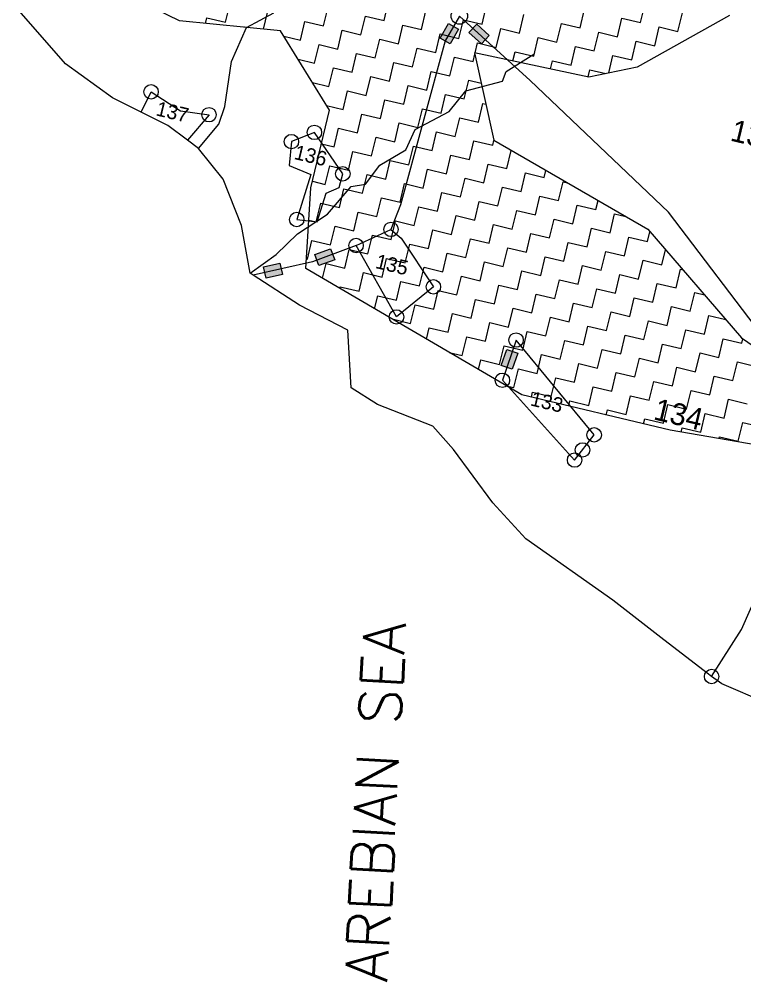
# Model space of a CAD drawing. Header units: metres. Extents: x 318142 to 321969, y 1858939 to 1863690.
# Drawn here: x 318566 to 319185, y 1858939 to 1859760 of the extents above; entities that cross this region are included whole.
import ezdxf

# ---------------------------------------------------------------- set-up
doc = ezdxf.new("R2010")
doc.units = ezdxf.units.M
for name, color, linetype in [('LINE_WATER', 4, 'Continuous'), ('POLY_HATCH', 12, 'Continuous'), ('POLY_PARCEL', 6, 'Continuous'), ('TEXT_MAPOUT', 7, 'Continuous'), ('TEXT_PARCEL', 7, 'Continuous'), ('V_BOUND_LINE', 7, 'Continuous')]:
    doc.layers.add(name, color=color, linetype=linetype)
doc.styles.get("Standard").update_dxf_attribs({"font": 'simplex.shx'})
doc.styles.add('TEXT_MAP', font='')
doc.styles.get('TEXT_MAP').set_extended_font_data('Kruti Dev 050')

msp = doc.modelspace()

# ---------------------------------------------------------------- hatches: boundary and pattern name
for points in [[(318940.74, 1859751.23), (318932.08, 1859756.14), (318924.99, 1859743.62), (318933.65, 1859738.72)], [(318956.34, 1859755.74), (318949.64, 1859748.38), (318960.28, 1859738.7), (318966.98, 1859746.06)], [(318835.02, 1859554.6), (318831.55, 1859563.92), (318818.07, 1859558.91), (318821.54, 1859549.58)], [(318790.53, 1859541.94), (318788.32, 1859551.64), (318774.3, 1859548.45), (318776.5, 1859538.75)], [(318977.21, 1859464.34), (318986.63, 1859461.13), (318991.27, 1859474.74), (318981.85, 1859477.95)]]:
    msp.add_hatch(color=256).paths.add_polyline_path(points)

# ---------------------------------------------------------------- linework, layer by layer
for p, q in [((318924.99, 1859743.62), (318932.08, 1859756.14)), ((318932.08, 1859756.14), (318940.74, 1859751.23)), ((318940.74, 1859751.23), (318933.65, 1859738.72)), ((318949.64, 1859748.38), (318956.34, 1859755.74)), ((318956.34, 1859755.74), (318966.98, 1859746.06)), ((318933.65, 1859738.72), (318924.99, 1859743.62)), ((318960.28, 1859738.7), (318949.64, 1859748.38)), ((318966.98, 1859746.06), (318960.28, 1859738.7)), ((318818.07, 1859558.91), (318831.55, 1859563.92)), ((318831.55, 1859563.92), (318835.02, 1859554.6)), ((318821.54, 1859549.58), (318818.07, 1859558.91)), ((318835.02, 1859554.6), (318821.54, 1859549.58)), ((318774.3, 1859548.45), (318788.32, 1859551.64)), ((318776.5, 1859538.75), (318774.3, 1859548.45)), ((318788.32, 1859551.64), (318790.53, 1859541.94)), ((318790.53, 1859541.94), (318776.5, 1859538.75)), ((318977.21, 1859464.34), (318981.85, 1859477.95)), ((318981.85, 1859477.95), (318991.27, 1859474.74)), ((318991.27, 1859474.74), (318986.63, 1859461.13)), ((318986.63, 1859461.13), (318977.21, 1859464.34))]:
    msp.add_line(p, q)
for centre, radius in [((318941.45, 1859762.57), 7.04), ((318678.26, 1859697.84), 6.16), ((318727.74, 1859678.35), 6.16), ((318817.72, 1859663.21), 6.16), ((318798.1, 1859655.41), 6.16), ((318841.93, 1859627.86), 6.16), ((318802.59, 1859588.86), 6.16), ((318883.07, 1859580.48), 6.16), ((318853.28, 1859566.7), 6.16), ((318919.24, 1859531.43), 6.16), ((318887.77, 1859505.74), 6.16), ((318989.85, 1859486), 6.16), ((318978.17, 1859451.72), 6.16), ((319056.51, 1859405.1), 6.16), ((319046.54, 1859392.25), 6.16), ((319039.81, 1859383.58), 6.16), ((319156.71, 1859198.91), 6.16)]:
    msp.add_circle(centre, radius)
at = {"layer": 'LINE_WATER'}
for p, q in [((318759.61, 1859752.63), (318783.17, 1859765.32)), ((318746.95, 1859723.66), (318759.61, 1859752.63)), ((318981.37, 1859715.11), (319005.08, 1859730.03)), ((318741.35, 1859685.35), (318746.95, 1859723.66)), ((318978.24, 1859706.84), (318981.37, 1859715.11)), ((318946.92, 1859698.82), (318978.24, 1859706.84)), ((318932.74, 1859681.15), (318946.92, 1859698.82)), ((318736.09, 1859670.2), (318741.35, 1859685.35)), ((318903.8, 1859665.63), (318932.74, 1859681.15)), ((318718.78, 1859649.51), (318736.09, 1859670.2)), ((318895.73, 1859648.36), (318903.8, 1859665.63)), ((318873.43, 1859635.41), (318895.73, 1859648.36)), ((318861.42, 1859619.08), (318873.43, 1859635.41)), ((318849.15, 1859617.15), (318861.42, 1859619.08)), ((318828.92, 1859593.53), (318849.15, 1859617.15)), ((318803.38, 1859576.74), (318828.92, 1859593.53)), ((318785.05, 1859559.14), (318803.38, 1859576.74)), ((318762.81, 1859542.99), (318785.05, 1859559.14))]:
    msp.add_line(p, q, dxfattribs=at)
at = {"layer": 'POLY_HATCH'}
for p, q in [((318702.59, 1859758.41), (318569.04, 1859823.77)), ((318788.85, 1859749.97), (318702.59, 1859758.41)), ((319172.01, 1859763.05), (319093.26, 1859718.95)), ((318830.51, 1859682.23), (318788.85, 1859749.97)), ((319051.89, 1859710.49), (318954.49, 1859731.13)), ((318954.49, 1859731.13), (318970.77, 1859656.47)), ((319093.26, 1859718.95), (319051.89, 1859710.49)), ((318814.7, 1859616.06), (318830.51, 1859682.23)), ((318970.77, 1859656.47), (319102.17, 1859580.52)), ((318810.41, 1859547.14), (318814.7, 1859616.06)), ((319102.17, 1859580.52), (319182.39, 1859487.97)), ((318994.69, 1859439.25), (318810.41, 1859547.14)), ((319182.39, 1859487.97), (319234.15, 1859452.01)), ((319121.4, 1859408.98), (318994.69, 1859439.25)), ((319255.93, 1859385.97), (319121.4, 1859408.98))]:
    msp.add_line(p, q, dxfattribs=at)
at = {"layer": 'POLY_HATCH', "linetype": 'Continuous'}
for p, q in [((318877.22, 1859758.69), (318881.03, 1859774.65)), ((318741.93, 1859757.27), (318745.74, 1859773.23)), ((318825.53, 1859754.17), (318829.35, 1859770.13)), ((318909.14, 1859751.06), (318912.95, 1859767.02)), ((318960.83, 1859755.59), (318964.64, 1859771.55)), ((319044.43, 1859752.49), (319048.25, 1859768.44)), ((319096.12, 1859757.01), (319099.93, 1859772.97)), ((318724.81, 1859756.24), (318725.97, 1859761.08)), ((318725.97, 1859761.08), (318741.93, 1859757.27)), ((318774.27, 1859751.4), (318777.66, 1859765.6)), ((318805.76, 1859742.02), (318809.58, 1859757.98)), ((318809.58, 1859757.98), (318825.53, 1859754.17)), ((318857.45, 1859746.54), (318861.26, 1859762.5)), ((318861.26, 1859762.5), (318877.22, 1859758.69)), ((318941.06, 1859743.44), (318944.87, 1859759.4)), ((318944.87, 1859759.4), (318960.83, 1859755.59)), ((318992.75, 1859747.96), (318996.56, 1859763.92)), ((319076.35, 1859744.86), (319080.16, 1859760.82)), ((319080.16, 1859760.82), (319096.12, 1859757.01)), ((319128.04, 1859749.38), (319131.85, 1859765.34)), ((318757.78, 1859753.01), (318757.89, 1859753.46)), ((318757.89, 1859753.46), (318761.13, 1859752.68)), ((318837.68, 1859734.4), (318841.49, 1859750.35)), ((318841.49, 1859750.35), (318857.45, 1859746.54)), ((318889.37, 1859738.92), (318893.18, 1859754.88)), ((318893.18, 1859754.88), (318909.14, 1859751.06)), ((318972.97, 1859735.82), (318976.79, 1859751.78)), ((318976.79, 1859751.78), (318992.75, 1859747.96)), ((319024.66, 1859740.34), (319028.47, 1859756.3)), ((319028.47, 1859756.3), (319044.43, 1859752.49)), ((319108.27, 1859737.24), (319112.08, 1859753.2)), ((319112.08, 1859753.2), (319128.04, 1859749.38)), ((318791.67, 1859745.39), (318805.76, 1859742.02)), ((318869.6, 1859726.77), (318873.41, 1859742.73)), ((318873.41, 1859742.73), (318889.37, 1859738.92)), ((318921.29, 1859731.29), (318925.1, 1859747.25)), ((318925.1, 1859747.25), (318941.06, 1859743.44)), ((319004.89, 1859728.19), (319008.7, 1859744.15)), ((319008.7, 1859744.15), (319024.66, 1859740.34)), ((319056.58, 1859732.71), (319060.39, 1859748.67)), ((319060.39, 1859748.67), (319076.35, 1859744.86)), ((318817.91, 1859722.25), (318821.72, 1859738.21)), ((318821.72, 1859738.21), (318837.68, 1859734.4)), ((318901.52, 1859719.15), (318905.33, 1859735.11)), ((318905.33, 1859735.11), (318921.29, 1859731.29)), ((318954.96, 1859731.03), (318957.02, 1859739.63)), ((318957.02, 1859739.63), (318972.97, 1859735.82)), ((319036.81, 1859720.57), (319040.62, 1859736.53)), ((319040.62, 1859736.53), (319056.58, 1859732.71)), ((319088.5, 1859725.09), (319092.31, 1859741.05)), ((319092.31, 1859741.05), (319108.27, 1859737.24)), ((318803.83, 1859725.61), (318817.91, 1859722.25)), ((318849.83, 1859714.63), (318853.64, 1859730.58)), ((318853.64, 1859730.58), (318869.6, 1859726.77)), ((318933.43, 1859711.52), (318937.25, 1859727.48)), ((318937.25, 1859727.48), (318953.2, 1859723.67)), ((318953.2, 1859723.67), (318954.73, 1859730.05)), ((318987.08, 1859724.23), (318988.93, 1859732)), ((318988.93, 1859732), (319004.89, 1859728.19)), ((319068.98, 1859713.99), (319072.54, 1859728.9)), ((319072.54, 1859728.9), (319088.5, 1859725.09)), ((318830.06, 1859702.48), (318833.87, 1859718.44)), ((318833.87, 1859718.44), (318849.83, 1859714.63)), ((318881.75, 1859707), (318885.56, 1859722.96)), ((318885.56, 1859722.96), (318901.52, 1859719.15)), ((319019.19, 1859717.42), (319020.85, 1859724.38)), ((319020.85, 1859724.38), (319036.81, 1859720.57)), ((319051.3, 1859710.61), (319052.77, 1859716.76)), ((319052.77, 1859716.76), (319066.49, 1859713.48)), ((318861.97, 1859694.85), (318865.79, 1859710.81)), ((318865.79, 1859710.81), (318881.75, 1859707)), ((318913.66, 1859699.38), (318917.47, 1859715.34)), ((318917.47, 1859715.34), (318933.43, 1859711.52)), ((318815.99, 1859705.84), (318830.06, 1859702.48)), ((318893.89, 1859687.23), (318897.7, 1859703.19)), ((318897.7, 1859703.19), (318913.66, 1859699.38)), ((318945.58, 1859691.75), (318949.39, 1859707.71)), ((318949.39, 1859707.71), (318960.16, 1859705.14)), ((318842.2, 1859682.71), (318846.02, 1859698.67)), ((318846.02, 1859698.67), (318861.97, 1859694.85)), ((318925.81, 1859679.61), (318929.62, 1859695.56)), ((318929.62, 1859695.56), (318945.58, 1859691.75)), ((318828.15, 1859686.06), (318842.2, 1859682.71)), ((318874.12, 1859675.08), (318877.93, 1859691.04)), ((318877.93, 1859691.04), (318893.89, 1859687.23)), ((318957.73, 1859671.98), (318961.54, 1859687.94)), ((318961.54, 1859687.94), (318964.04, 1859687.34)), ((318854.35, 1859662.94), (318858.16, 1859678.9)), ((318858.16, 1859678.9), (318874.12, 1859675.08)), ((318906.04, 1859667.46), (318909.85, 1859683.42)), ((318909.85, 1859683.42), (318925.81, 1859679.61)), ((318937.96, 1859659.84), (318941.77, 1859675.79)), ((318941.77, 1859675.79), (318957.73, 1859671.98)), ((318886.27, 1859655.31), (318890.08, 1859671.27)), ((318890.08, 1859671.27), (318906.04, 1859667.46)), ((318834.58, 1859650.79), (318838.39, 1859666.75)), ((318838.39, 1859666.75), (318854.35, 1859662.94)), ((318918.18, 1859647.69), (318922, 1859663.65)), ((318922, 1859663.65), (318937.96, 1859659.84)), ((318823.62, 1859653.41), (318834.58, 1859650.79)), ((318866.5, 1859643.17), (318870.31, 1859659.12)), ((318870.31, 1859659.12), (318886.27, 1859655.31)), ((318898.41, 1859635.54), (318902.23, 1859651.5)), ((318902.23, 1859651.5), (318918.18, 1859647.69)), ((318950.1, 1859640.06), (318953.91, 1859656.02)), ((318953.91, 1859656.02), (318969.87, 1859652.21)), ((318969.87, 1859652.21), (318970.88, 1859656.41)), ((318846.73, 1859631.02), (318850.54, 1859646.98)), ((318850.54, 1859646.98), (318866.5, 1859643.17)), ((318930.33, 1859627.92), (318934.14, 1859643.88)), ((318934.14, 1859643.88), (318950.1, 1859640.06)), ((318982.02, 1859632.44), (318985.7, 1859647.84)), ((318826.96, 1859618.87), (318830.77, 1859634.83)), ((318830.77, 1859634.83), (318846.73, 1859631.02)), ((318878.64, 1859623.4), (318882.46, 1859639.35)), ((318882.46, 1859639.35), (318898.41, 1859635.54)), ((318962.25, 1859620.29), (318966.06, 1859636.25)), ((318966.06, 1859636.25), (318982.02, 1859632.44)), ((318858.87, 1859611.25), (318862.68, 1859627.21)), ((318862.68, 1859627.21), (318878.64, 1859623.4)), ((318910.56, 1859615.77), (318914.37, 1859631.73)), ((318914.37, 1859631.73), (318930.33, 1859627.92)), ((318994.17, 1859612.67), (318997.98, 1859628.63)), ((318997.98, 1859628.63), (319013.94, 1859624.82)), ((319013.94, 1859624.82), (319015.34, 1859630.71)), ((318816, 1859621.49), (318826.96, 1859618.87)), ((318890.79, 1859603.62), (318894.6, 1859619.58)), ((318894.6, 1859619.58), (318910.56, 1859615.77)), ((318942.48, 1859608.15), (318946.29, 1859624.11)), ((318946.29, 1859624.11), (318962.25, 1859620.29)), ((319026.08, 1859605.05), (319029.9, 1859621)), ((319029.9, 1859621), (319033.71, 1859620.09)), ((318839.1, 1859599.1), (318842.91, 1859615.06)), ((318842.91, 1859615.06), (318858.87, 1859611.25)), ((318922.71, 1859596), (318926.52, 1859611.96)), ((318926.52, 1859611.96), (318942.48, 1859608.15)), ((318974.4, 1859600.52), (318978.21, 1859616.48)), ((318978.21, 1859616.48), (318994.17, 1859612.67)), ((318819.33, 1859586.96), (318823.14, 1859602.91)), ((318823.14, 1859602.91), (318839.1, 1859599.1)), ((318871.02, 1859591.48), (318874.83, 1859607.44)), ((318874.83, 1859607.44), (318890.79, 1859603.62)), ((318954.62, 1859588.38), (318958.44, 1859604.34)), ((318958.44, 1859604.34), (318974.4, 1859600.52)), ((319006.31, 1859592.9), (319010.12, 1859608.86)), ((319010.12, 1859608.86), (319026.08, 1859605.05)), ((319058, 1859597.42), (319059.81, 1859605.01)), ((318851.25, 1859579.33), (318855.06, 1859595.29)), ((318855.06, 1859595.29), (318871.02, 1859591.48)), ((318902.94, 1859583.85), (318906.75, 1859599.81)), ((318906.75, 1859599.81), (318922.71, 1859596)), ((318986.54, 1859580.75), (318990.35, 1859596.71)), ((318990.35, 1859596.71), (319006.31, 1859592.9)), ((319038.23, 1859585.27), (319042.04, 1859601.23)), ((319042.04, 1859601.23), (319058, 1859597.42)), ((319070.15, 1859577.65), (319073.96, 1859593.61)), ((319073.96, 1859593.61), (319083.46, 1859591.34)), ((318812.99, 1859588.47), (318819.33, 1859586.96)), ((318883.17, 1859571.71), (318886.98, 1859587.67)), ((318886.98, 1859587.67), (318902.94, 1859583.85)), ((318934.85, 1859576.23), (318938.67, 1859592.19)), ((318938.67, 1859592.19), (318954.62, 1859588.38)), ((319018.46, 1859573.13), (319022.27, 1859589.09)), ((319022.27, 1859589.09), (319038.23, 1859585.27)), ((318831.48, 1859567.19), (318835.29, 1859583.14)), ((318835.29, 1859583.14), (318851.25, 1859579.33)), ((318915.08, 1859564.08), (318918.9, 1859580.04)), ((318918.9, 1859580.04), (318934.85, 1859576.23)), ((318966.77, 1859568.61), (318970.58, 1859584.56)), ((318970.58, 1859584.56), (318986.54, 1859580.75)), ((319050.38, 1859565.5), (319054.19, 1859581.46)), ((319054.19, 1859581.46), (319070.15, 1859577.65)), ((319102.06, 1859570.03), (319104.05, 1859578.35)), ((318811.71, 1859555.04), (318815.52, 1859571)), ((318815.52, 1859571), (318831.48, 1859567.19)), ((318863.4, 1859559.56), (318867.21, 1859575.52)), ((318867.21, 1859575.52), (318883.17, 1859571.71)), ((318947, 1859556.46), (318950.81, 1859572.42)), ((318950.81, 1859572.42), (318966.77, 1859568.61)), ((318998.69, 1859560.98), (319002.5, 1859576.94)), ((319002.5, 1859576.94), (319018.46, 1859573.13)), ((319030.61, 1859553.36), (319034.42, 1859569.32)), ((319034.42, 1859569.32), (319050.38, 1859565.5)), ((319082.29, 1859557.88), (319086.11, 1859573.84)), ((319086.11, 1859573.84), (319102.06, 1859570.03)), ((318843.62, 1859547.41), (318847.44, 1859563.37)), ((318847.44, 1859563.37), (318863.4, 1859559.56)), ((318895.31, 1859551.94), (318899.12, 1859567.9)), ((318899.12, 1859567.9), (318915.08, 1859564.08)), ((318978.92, 1859548.83), (318982.73, 1859564.79)), ((318982.73, 1859564.79), (318998.69, 1859560.98)), ((319062.52, 1859545.73), (319066.34, 1859561.69)), ((319066.34, 1859561.69), (319082.29, 1859557.88)), ((319114.21, 1859550.26), (319117.28, 1859563.1)), ((318810.92, 1859555.23), (318811.71, 1859555.04)), ((318875.54, 1859539.79), (318879.35, 1859555.75)), ((318879.35, 1859555.75), (318895.31, 1859551.94)), ((318927.23, 1859544.31), (318931.04, 1859560.27)), ((318931.04, 1859560.27), (318947, 1859556.46)), ((318959.15, 1859536.69), (318962.96, 1859552.65)), ((318962.96, 1859552.65), (318978.92, 1859548.83)), ((319010.84, 1859541.21), (319014.65, 1859557.17)), ((319014.65, 1859557.17), (319030.61, 1859553.36)), ((319094.44, 1859538.11), (319098.25, 1859554.07)), ((319098.25, 1859554.07), (319114.21, 1859550.26)), ((318824.69, 1859538.78), (318827.67, 1859551.23)), ((318827.67, 1859551.23), (318843.62, 1859547.41)), ((318907.46, 1859532.17), (318911.27, 1859548.12)), ((318911.27, 1859548.12), (318927.23, 1859544.31)), ((318991.06, 1859529.06), (318994.88, 1859545.02)), ((318994.88, 1859545.02), (319010.84, 1859541.21)), ((319042.75, 1859533.59), (319046.56, 1859549.55)), ((319046.56, 1859549.55), (319062.52, 1859545.73)), ((319126.36, 1859530.48), (319130.17, 1859546.44)), ((319130.17, 1859546.44), (319132.11, 1859545.98)), ((318855.77, 1859527.64), (318859.58, 1859543.6)), ((318859.58, 1859543.6), (318875.54, 1859539.79)), ((318939.38, 1859524.54), (318943.19, 1859540.5)), ((318943.19, 1859540.5), (318959.15, 1859536.69)), ((319022.98, 1859521.44), (319026.79, 1859537.4)), ((319026.79, 1859537.4), (319042.75, 1859533.59)), ((319074.67, 1859525.96), (319078.48, 1859541.92)), ((319078.48, 1859541.92), (319094.44, 1859538.11)), ((318839.49, 1859530.11), (318839.81, 1859531.46)), ((318839.81, 1859531.46), (318855.77, 1859527.64)), ((318887.69, 1859520.02), (318891.5, 1859535.98)), ((318891.5, 1859535.98), (318907.46, 1859532.17)), ((318919.61, 1859512.4), (318923.42, 1859528.35)), ((318923.42, 1859528.35), (318939.38, 1859524.54)), ((318971.29, 1859516.92), (318975.11, 1859532.88)), ((318975.11, 1859532.88), (318991.06, 1859529.06)), ((319054.9, 1859513.82), (319058.71, 1859529.77)), ((319058.71, 1859529.77), (319074.67, 1859525.96)), ((319106.59, 1859518.34), (319110.4, 1859534.3)), ((319110.4, 1859534.3), (319126.36, 1859530.48)), ((318869.09, 1859512.78), (318871.73, 1859523.83)), ((318871.73, 1859523.83), (318887.69, 1859520.02)), ((318951.52, 1859504.77), (318955.33, 1859520.73)), ((318955.33, 1859520.73), (318971.29, 1859516.92)), ((319003.21, 1859509.29), (319007.02, 1859525.25)), ((319007.02, 1859525.25), (319022.98, 1859521.44)), ((319086.82, 1859506.19), (319090.63, 1859522.15)), ((319090.63, 1859522.15), (319106.59, 1859518.34)), ((319138.5, 1859510.71), (319142.32, 1859526.67)), ((319142.32, 1859526.67), (319150.55, 1859524.71)), ((318899.83, 1859500.25), (318903.65, 1859516.21)), ((318903.65, 1859516.21), (318919.61, 1859512.4)), ((318983.44, 1859497.15), (318987.25, 1859513.11)), ((318987.25, 1859513.11), (319003.21, 1859509.29)), ((319035.13, 1859501.67), (319038.94, 1859517.63)), ((319038.94, 1859517.63), (319054.9, 1859513.82)), ((319118.73, 1859498.57), (319122.55, 1859514.53)), ((319122.55, 1859514.53), (319138.5, 1859510.71)), ((318884.07, 1859504.02), (318899.83, 1859500.25)), ((318931.75, 1859492.62), (318935.56, 1859508.58)), ((318935.56, 1859508.58), (318951.52, 1859504.77)), ((319015.36, 1859489.52), (319019.17, 1859505.48)), ((319019.17, 1859505.48), (319035.13, 1859501.67)), ((319067.05, 1859494.05), (319070.86, 1859510)), ((319070.86, 1859510), (319086.82, 1859506.19)), ((319150.65, 1859490.94), (319154.46, 1859506.9)), ((319154.46, 1859506.9), (319168.99, 1859503.43)), ((318913.49, 1859486.79), (318915.79, 1859496.44)), ((318915.79, 1859496.44), (318931.75, 1859492.62)), ((318963.67, 1859485), (318967.48, 1859500.96)), ((318967.48, 1859500.96), (318983.44, 1859497.15)), ((319047.27, 1859481.9), (319051.09, 1859497.86)), ((319051.09, 1859497.86), (319067.05, 1859494.05)), ((319098.96, 1859486.42), (319102.77, 1859502.38)), ((319102.77, 1859502.38), (319118.73, 1859498.57)), ((318943.9, 1859472.85), (318947.71, 1859488.81)), ((318947.71, 1859488.81), (318963.67, 1859485)), ((318995.59, 1859477.38), (318999.4, 1859493.33)), ((318999.4, 1859493.33), (319015.36, 1859489.52)), ((319079.19, 1859474.27), (319083, 1859490.23)), ((319083, 1859490.23), (319098.96, 1859486.42)), ((319130.88, 1859478.8), (319134.69, 1859494.76)), ((319134.69, 1859494.76), (319150.65, 1859490.94)), ((319162.8, 1859471.17), (319166.61, 1859487.13)), ((319166.61, 1859487.13), (319182.57, 1859483.32)), ((319182.57, 1859483.32), (319183.5, 1859487.2)), ((318975.82, 1859465.23), (318979.63, 1859481.19)), ((318979.63, 1859481.19), (318995.59, 1859477.38)), ((319027.5, 1859469.75), (319031.32, 1859485.71)), ((319031.32, 1859485.71), (319047.27, 1859481.9)), ((319111.11, 1859466.65), (319114.92, 1859482.61)), ((319114.92, 1859482.61), (319130.88, 1859478.8)), ((318932.74, 1859475.52), (318943.9, 1859472.85)), ((319007.73, 1859457.61), (319011.55, 1859473.56)), ((319011.55, 1859473.56), (319027.5, 1859469.75)), ((319059.42, 1859462.13), (319063.23, 1859478.09)), ((319063.23, 1859478.09), (319079.19, 1859474.27)), ((319143.03, 1859459.03), (319146.84, 1859474.98)), ((319146.84, 1859474.98), (319162.8, 1859471.17)), ((318957.89, 1859460.8), (318959.86, 1859469.04)), ((318959.86, 1859469.04), (318975.82, 1859465.23)), ((319039.65, 1859449.98), (319043.46, 1859465.94)), ((319043.46, 1859465.94), (319059.42, 1859462.13)), ((319091.34, 1859454.5), (319095.15, 1859470.46)), ((319095.15, 1859470.46), (319111.11, 1859466.65)), ((319123.26, 1859446.88), (319127.07, 1859462.84)), ((319127.07, 1859462.84), (319143.03, 1859459.03)), ((319174.94, 1859451.4), (319178.76, 1859467.36)), ((319178.76, 1859467.36), (319194.71, 1859463.55)), ((318987.96, 1859445.46), (318991.77, 1859461.42)), ((318991.77, 1859461.42), (319007.73, 1859457.61)), ((319071.57, 1859442.36), (319075.38, 1859458.32)), ((319075.38, 1859458.32), (319091.34, 1859454.5)), ((319155.17, 1859439.26), (319158.99, 1859455.21)), ((319158.99, 1859455.21), (319174.94, 1859451.4)), ((318981.41, 1859447.02), (318987.96, 1859445.46)), ((319019.88, 1859437.83), (319023.69, 1859453.79)), ((319023.69, 1859453.79), (319039.65, 1859449.98)), ((319051.8, 1859430.21), (319055.61, 1859446.17)), ((319055.61, 1859446.17), (319071.57, 1859442.36)), ((319103.49, 1859434.73), (319107.3, 1859450.69)), ((319107.3, 1859450.69), (319123.26, 1859446.88)), ((319002.88, 1859437.29), (319003.92, 1859441.65)), ((319003.92, 1859441.65), (319019.88, 1859437.83)), ((319083.71, 1859422.59), (319087.53, 1859438.54)), ((319087.53, 1859438.54), (319103.49, 1859434.73)), ((319135.4, 1859427.11), (319139.21, 1859443.07)), ((319139.21, 1859443.07), (319155.17, 1859439.26)), ((319034.8, 1859429.67), (319035.84, 1859434.02)), ((319035.84, 1859434.02), (319051.8, 1859430.21)), ((319115.63, 1859414.96), (319119.44, 1859430.92)), ((319119.44, 1859430.92), (319135.4, 1859427.11)), ((319167.32, 1859419.48), (319171.13, 1859435.44)), ((319171.13, 1859435.44), (319187.09, 1859431.63)), ((319066.72, 1859422.05), (319067.76, 1859426.4)), ((319067.76, 1859426.4), (319083.71, 1859422.59)), ((319147.55, 1859407.34), (319151.36, 1859423.3)), ((319151.36, 1859423.3), (319167.32, 1859419.48)), ((319098.63, 1859414.42), (319099.67, 1859418.77)), ((319099.67, 1859418.77), (319115.63, 1859414.96)), ((319179.47, 1859399.71), (319183.28, 1859415.67)), ((319183.28, 1859415.67), (319199.24, 1859411.86)), ((319130.69, 1859407.39), (319131.59, 1859411.15)), ((319131.59, 1859411.15), (319147.55, 1859407.34)), ((319163.11, 1859401.85), (319163.51, 1859403.53)), ((319163.51, 1859403.53), (319179.47, 1859399.71))]:
    msp.add_line(p, q, dxfattribs=at)
at = {"layer": 'POLY_PARCEL'}
for p, q in [((318941.45, 1859762.57), (318929.39, 1859741.29)), ((319001.96, 1859707.49), (318941.45, 1859762.57)), ((318929.39, 1859741.29), (318891.13, 1859601.55)), ((319120.04, 1859595.23), (319001.96, 1859707.49)), ((318669.69, 1859680.53), (318678.26, 1859697.84)), ((318678.26, 1859697.84), (318703.35, 1859681.77)), ((318703.35, 1859681.77), (318727.74, 1859678.35)), ((318727.74, 1859678.35), (318709.42, 1859656.53)), ((318817.72, 1859663.21), (318798.1, 1859655.41)), ((318841.93, 1859627.86), (318817.72, 1859663.21)), ((318798.1, 1859655.41), (318796.1, 1859635.09)), ((318796.1, 1859635.09), (318814.64, 1859627.37)), ((318814.64, 1859627.37), (318802.59, 1859588.86)), ((318838.91, 1859616.1), (318841.93, 1859627.86)), ((318820.09, 1859586.87), (318827.68, 1859611.34)), ((318827.68, 1859611.34), (318838.91, 1859616.1)), ((318891.13, 1859601.55), (318883.07, 1859580.48)), ((319205.33, 1859482.63), (319120.04, 1859595.23)), ((318802.59, 1859588.86), (318820.09, 1859586.87)), ((318853.28, 1859566.7), (318883.07, 1859580.48)), ((318883.07, 1859580.48), (318891.76, 1859573.07)), ((318891.76, 1859573.07), (318919.24, 1859531.43)), ((318853.28, 1859566.7), (318816.02, 1859552.84)), ((318887.77, 1859505.74), (318853.28, 1859566.7)), ((318816.02, 1859552.84), (318765.38, 1859541.32)), ((318919.24, 1859531.43), (318887.77, 1859505.74)), ((318989.85, 1859486), (318978.17, 1859451.72)), ((319056.51, 1859405.1), (318989.85, 1859486)), ((318978.17, 1859451.72), (319039.81, 1859383.58)), ((319039.81, 1859383.58), (319056.51, 1859405.1)), ((319182.16, 1859238.91), (319197.5, 1859273.77)), ((319156.71, 1859198.91), (319182.16, 1859238.91))]:
    msp.add_line(p, q, dxfattribs=at)
at = {"layer": 'V_BOUND_LINE'}
for p, q in [((318605.12, 1859721.88), (318565.75, 1859766.84)), ((318645.34, 1859692.69), (318605.12, 1859721.88)), ((318669.69, 1859680.53), (318645.34, 1859692.69)), ((318692.71, 1859669.04), (318669.69, 1859680.53)), ((318709.42, 1859656.53), (318692.71, 1859669.04)), ((318718.78, 1859649.51), (318709.42, 1859656.53)), ((318739.9, 1859623.43), (318718.78, 1859649.51)), ((318755.35, 1859583.7), (318739.9, 1859623.43)), ((318762.81, 1859542.99), (318755.35, 1859583.7)), ((318765.38, 1859541.32), (318762.81, 1859542.99)), ((318804.96, 1859515.75), (318765.38, 1859541.32)), ((318846.13, 1859494.55), (318804.96, 1859515.75)), ((318849.11, 1859445.23), (318846.13, 1859494.55)), ((318871.59, 1859430.91), (318849.11, 1859445.23)), ((318918.78, 1859412.62), (318871.59, 1859430.91)), ((318936.52, 1859392.67), (318918.78, 1859412.62)), ((318969.96, 1859347.2), (318936.52, 1859392.67)), ((318998.21, 1859316.51), (318969.96, 1859347.2)), ((319072.32, 1859263.98), (318998.21, 1859316.51)), ((319113.38, 1859232.17), (319072.32, 1859263.98)), ((319152.82, 1859201.7), (319113.38, 1859232.17)), ((319156.71, 1859198.91), (319152.82, 1859201.7)), ((319165.42, 1859192.65), (319156.71, 1859198.91)), ((319209.99, 1859173.54), (319165.42, 1859192.65))]:
    msp.add_line(p, q, dxfattribs=at)

# ---------------------------------------------------------------- texts
at = {"layer": 'TEXT_MAPOUT'}
msp.add_text('AREBIAN SEA', height=35.8388, rotation=87.01244, dxfattribs=at).set_placement((318879.72, 1858937.7))
at = {"layer": 'TEXT_PARCEL', "style": 'TEXT_MAP'}
for s, height, p in [('137', 12.403, (318681.7, 1859677.9)), ('130', 18.604, (319171.81, 1859656.41)), ('136', 12.403, (318799.68, 1859640.66)), ('135', 12.403, (318869.09, 1859547.6)), ('133', 12.403, (319001.28, 1859430.37)), ('134', 18.604, (319106.26, 1859418.5))]:
    msp.add_text(s, height=height, rotation=346.56535, dxfattribs=at).set_placement(p)

doc.saveas('drawing.dxf')
